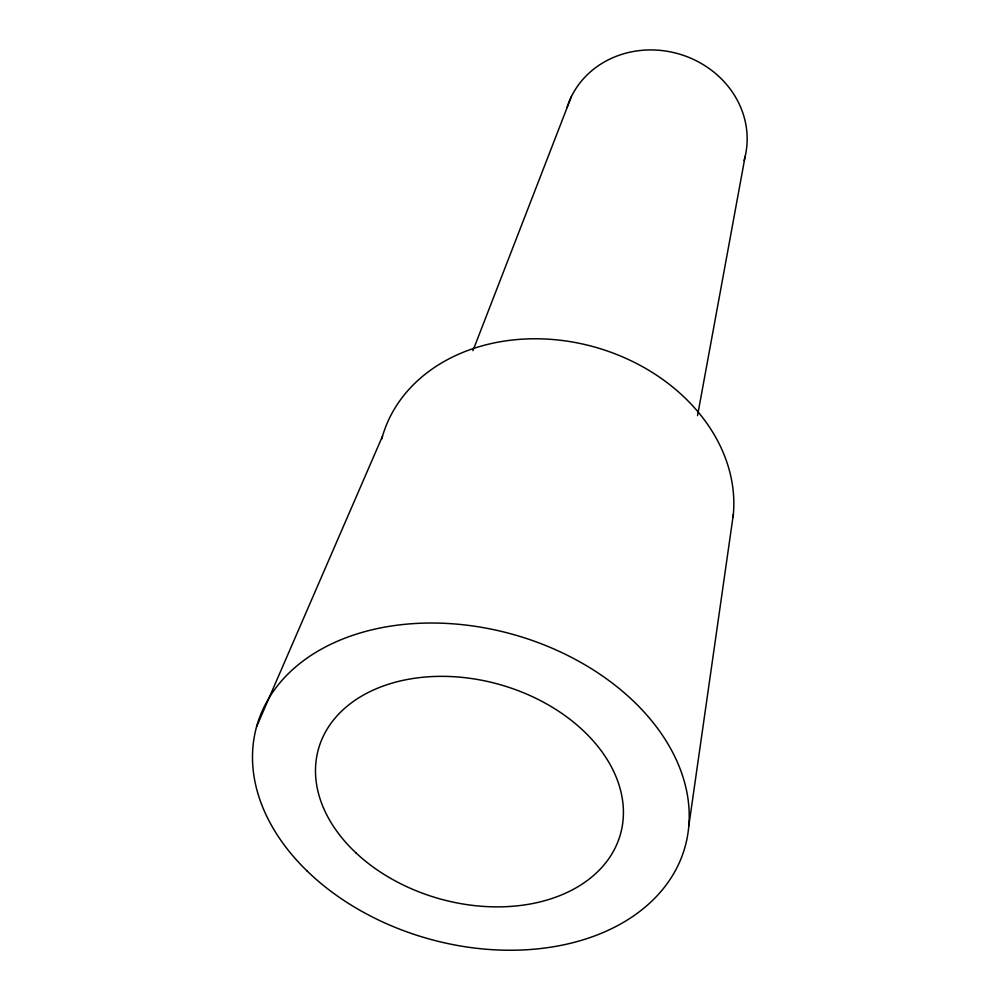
<?xml version="1.0" encoding="UTF-8"?>
<svg xmlns="http://www.w3.org/2000/svg" width="1000" height="1000" viewBox="0 0 1000 1000"><rect width="100%" height="100%" fill="white"/><g stroke="black" fill="none" stroke-linecap="round" stroke-linejoin="round"><path stroke-width="1.5" d="M688.812 825.9L733.363 514.3M697.537 415.6L745.175 156.287M472.938 350.688L571.4 96.55M256.575 726.737L382.512 436.175M381.7 439.075A180.438 144.662 15.8 0 1 582.863 344.075A180.438 144.662 15.8 0 1 733.037 517.325M567.038 107.487A92.4 84.062 15.8 0 1 679.737 54.188A92.4 84.062 15.8 0 1 744.062 160.525M307.188 871.087A222.5 157.95 15.8 0 0 677.875 865.775A222.5 157.95 15.8 0 0 427.512 623.05A222.5 157.95 15.8 0 0 307.188 871.087M356.025 852.938A156.888 111.263 15.8 0 0 616.337 845.462A156.888 111.263 15.8 0 0 435.988 676.425A156.888 111.263 15.8 0 0 356.025 852.938"/></g></svg>
